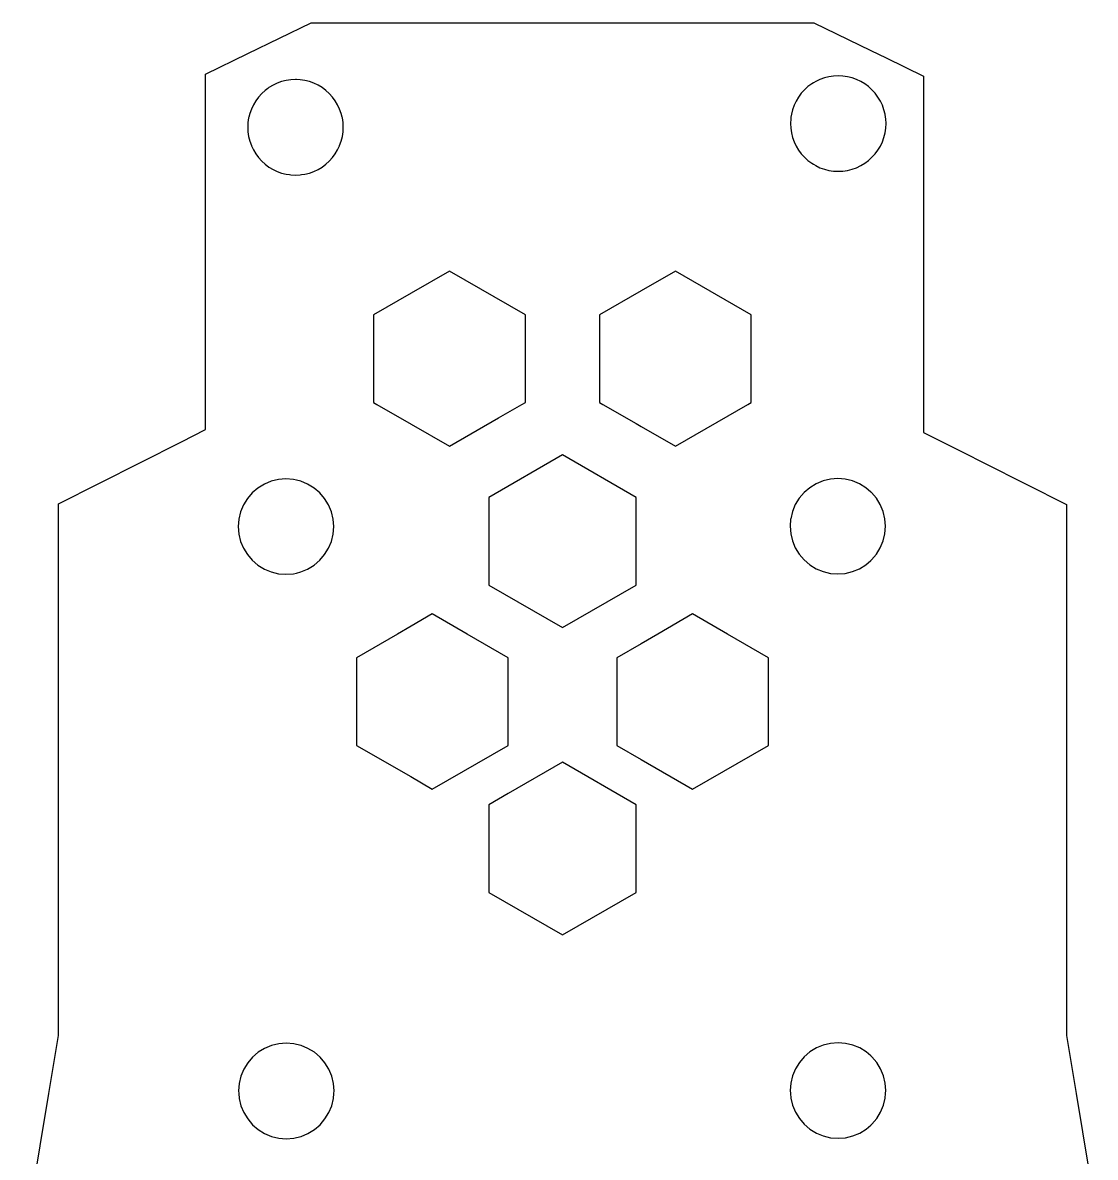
# Model space of a CAD drawing. Extents: x 0.04 to 3.02, y 0.04 to 6.31.
# Drawn here: x 0.773 to 2.278, y 4.715 to 6.308 of the extents above; entities that cross this region are included whole.
import ezdxf

# ---------------------------------------------------------------- set-up
doc = ezdxf.new("R2010")
doc.units = 0
doc.layers.get('0').update_dxf_attribs({"linetype": 'CONTINUOUS'})

msp = doc.modelspace()

# ---------------------------------------------------------------- linework, layer by layer
at = {"color": 1, "const_width": 0.000149}
msp.add_lwpolyline([(0.773004, 4.58436), (0.809679, 4.80453), (0.823242, 4.88618), (0.823242, 5.63249), (0.995822, 5.71951), (1.02962, 5.7366), (1.02962, 6.23551), (1.08881, 6.26449), (1.17757, 6.30783), (1.88346, 6.30783), (1.96338, 6.26878), (1.9846, 6.2584), (2.03733, 6.23264), (2.03733, 5.73264), (2.0664, 5.71799), (2.09343, 5.70437), (2.12283, 5.68951), (2.23779, 5.63151), (2.23779, 4.88618), (2.25142, 4.80453), (2.27826, 4.64328)], dxfattribs=at)
at = {"color": 254}
msp.add_lwpolyline([(0.773004, 4.58436), (0.809679, 4.80453), (0.823242, 4.88618), (0.823242, 5.63249), (0.995822, 5.71951), (1.02962, 5.7366), (1.02962, 6.23551), (1.08881, 6.26449), (1.17757, 6.30783), (1.88346, 6.30783), (1.96338, 6.26878), (1.9846, 6.2584), (2.03733, 6.23264), (2.03733, 5.73264), (2.0664, 5.71799), (2.09343, 5.70437), (2.12283, 5.68951), (2.23779, 5.63151), (2.23779, 4.88618), (2.25142, 4.80453), (2.27826, 4.64328)], dxfattribs=at)
at = {"color": 1, "const_width": 0.000149}
for points in [[(1.16238, 6.09435), (1.16423, 6.09462), (1.16889, 6.09532), (1.17529, 6.0969), (1.18148, 6.09918), (1.18745, 6.10194), (1.19309, 6.10531), (1.19835, 6.10921), (1.20323, 6.11367), (1.20763, 6.11854), (1.21159, 6.12386), (1.21495, 6.12944), (1.21756, 6.13493), (1.21777, 6.13542), (1.21994, 6.1416), (1.22157, 6.14794), (1.22255, 6.15451), (1.22287, 6.16103), (1.22255, 6.16758), (1.22157, 6.17415), (1.2213, 6.17524), (1.21994, 6.18056), (1.21777, 6.18668), (1.21495, 6.19265), (1.21159, 6.19829), (1.20763, 6.20356), (1.20323, 6.20844), (1.19835, 6.21289), (1.19309, 6.21679), (1.18745, 6.22017), (1.18148, 6.22299), (1.17529, 6.22521), (1.16889, 6.22678), (1.16238, 6.22775), (1.15706, 6.22803), (1.15582, 6.22808), (1.14925, 6.22775), (1.14274, 6.22678), (1.13639, 6.22521), (1.13021, 6.22299), (1.12424, 6.22017), (1.1186, 6.21679), (1.11675, 6.21544), (1.11328, 6.21289), (1.1084, 6.20844), (1.104, 6.20356), (1.1001, 6.19829), (1.09673, 6.19265), (1.09391, 6.18668), (1.09169, 6.18056), (1.09033, 6.17524), (1.09006, 6.17415), (1.08914, 6.16758), (1.08881, 6.16103), (1.08914, 6.15451), (1.09006, 6.14794), (1.09169, 6.1416), (1.09391, 6.13542), (1.09413, 6.13493), (1.09673, 6.12944), (1.1001, 6.12386), (1.104, 6.11854), (1.1084, 6.11367), (1.11328, 6.10921), (1.1186, 6.10531), (1.12424, 6.10194), (1.13021, 6.09918), (1.13639, 6.0969), (1.14274, 6.09532), (1.14741, 6.09462), (1.14925, 6.09435), (1.15582, 6.09403), (1.16238, 6.09435)], [(1.98421, 6.1729), (1.98389, 6.17524), (1.98329, 6.17936), (1.98167, 6.18576), (1.97944, 6.192), (1.97667, 6.19792), (1.97325, 6.20356), (1.96935, 6.20882), (1.9649, 6.21371), (1.96338, 6.21511), (1.96001, 6.21815), (1.95475, 6.22206), (1.94911, 6.22542), (1.94319, 6.22825), (1.93696, 6.23047), (1.93061, 6.23204), (1.9241, 6.23307), (1.91754, 6.23335), (1.91097, 6.23307), (1.90446, 6.23204), (1.89806, 6.23047), (1.89187, 6.22825), (1.88596, 6.22542), (1.88276, 6.22353), (1.88026, 6.22206), (1.875, 6.21815), (1.87011, 6.21371), (1.86572, 6.20882), (1.86182, 6.20356), (1.8584, 6.19792), (1.85558, 6.192), (1.8534, 6.18576), (1.85178, 6.17936), (1.85118, 6.17524), (1.85081, 6.1729), (1.85053, 6.16635), (1.85081, 6.15972), (1.85178, 6.15326), (1.8534, 6.14686), (1.85558, 6.14068), (1.8584, 6.13476), (1.86182, 6.12907), (1.86572, 6.12381), (1.87011, 6.11893), (1.875, 6.11453), (1.88026, 6.11062), (1.88276, 6.1091), (1.88596, 6.10721), (1.89187, 6.10439), (1.89806, 6.10215), (1.90446, 6.10058), (1.91097, 6.09961), (1.91754, 6.09928), (1.9241, 6.09961), (1.93061, 6.10058), (1.93696, 6.10215), (1.94319, 6.10439), (1.94911, 6.10721), (1.95475, 6.11062), (1.96001, 6.11453), (1.96338, 6.11751), (1.9649, 6.11893), (1.96935, 6.12381), (1.97325, 6.12907), (1.97667, 6.13476), (1.97944, 6.14068), (1.98167, 6.14686), (1.98329, 6.15326), (1.98421, 6.15972), (1.9846, 6.16635), (1.98421, 6.1729)], [(1.37191, 5.95925), (1.31836, 5.92828), (1.26546, 5.89774), (1.26546, 5.77479), (1.27018, 5.77208), (1.31836, 5.74431), (1.37191, 5.71338), (1.4406, 5.75299), (1.47368, 5.77208), (1.4784, 5.77479), (1.4784, 5.89774), (1.37191, 5.95925)], [(1.68907, 5.95925), (1.64085, 5.93137), (1.58262, 5.89774), (1.58262, 5.77479), (1.58735, 5.77208), (1.63396, 5.74522), (1.64085, 5.74121), (1.68907, 5.71338), (1.79085, 5.77208), (1.79557, 5.77479), (1.79557, 5.89774), (1.68907, 5.95925)], [(1.42708, 5.51839), (1.53049, 5.45871), (1.63396, 5.51839), (1.63396, 5.64133), (1.53049, 5.70107), (1.42708, 5.64133), (1.42708, 5.51839)], [(1.16314, 5.66411), (1.15706, 5.66558), (1.15294, 5.66661), (1.14247, 5.66743), (1.132, 5.66661), (1.12174, 5.66411), (1.11209, 5.6601), (1.10314, 5.65462), (1.09511, 5.64779), (1.08832, 5.63981), (1.08284, 5.63086), (1.07883, 5.62115), (1.07633, 5.61094), (1.07633, 5.61083), (1.07552, 5.60047), (1.07633, 5.59), (1.07883, 5.57981), (1.08284, 5.5701), (1.08832, 5.56114), (1.09511, 5.55317), (1.10314, 5.54633), (1.11209, 5.54085), (1.12174, 5.53683), (1.132, 5.53435), (1.14247, 5.53358), (1.15294, 5.53435), (1.15706, 5.53538), (1.16314, 5.53683), (1.17285, 5.54085), (1.1818, 5.54633), (1.18978, 5.55317), (1.19662, 5.56114), (1.20215, 5.5701), (1.20616, 5.57981), (1.2086, 5.59), (1.20942, 5.60047), (1.2086, 5.61083), (1.2086, 5.61094), (1.20616, 5.62115), (1.20215, 5.63086), (1.19662, 5.63981), (1.18978, 5.64779), (1.1818, 5.65462), (1.17285, 5.6601), (1.16314, 5.66411)], [(1.98301, 5.61149), (1.98058, 5.62169), (1.97657, 5.6314), (1.97108, 5.64035), (1.96425, 5.64839), (1.96338, 5.64908), (1.95632, 5.65517), (1.94732, 5.66064), (1.93767, 5.66465), (1.9274, 5.66715), (1.91694, 5.66797), (1.90647, 5.66715), (1.89626, 5.66465), (1.88656, 5.66064), (1.87761, 5.65517), (1.86963, 5.64839), (1.86279, 5.64035), (1.85726, 5.6314), (1.85325, 5.62169), (1.85081, 5.61149), (1.85075, 5.61083), (1.84999, 5.60101), (1.85081, 5.59056), (1.85325, 5.58035), (1.85726, 5.57064), (1.86279, 5.56168), (1.86963, 5.55365), (1.87761, 5.54688), (1.88656, 5.54139), (1.89626, 5.53738), (1.90647, 5.53489), (1.91694, 5.53407), (1.9274, 5.53489), (1.93767, 5.53738), (1.94732, 5.54139), (1.95632, 5.54688), (1.96338, 5.55296), (1.96425, 5.55365), (1.97108, 5.56168), (1.97657, 5.57064), (1.98058, 5.58035), (1.98301, 5.59056), (1.98383, 5.60101), (1.98301, 5.61149)], [(1.45432, 5.41639), (1.39681, 5.4496), (1.34782, 5.47786), (1.31836, 5.46083), (1.29883, 5.4496), (1.24132, 5.41639), (1.24132, 5.29346), (1.31749, 5.24951), (1.34782, 5.23199), (1.45432, 5.29346), (1.45432, 5.41639)], [(1.81967, 5.41639), (1.76215, 5.4496), (1.71317, 5.47786), (1.66422, 5.4496), (1.64085, 5.43608), (1.60672, 5.41639), (1.60672, 5.29346), (1.64085, 5.27371), (1.71317, 5.23199), (1.81967, 5.29346), (1.81967, 5.41639)], [(1.63396, 5.08703), (1.63396, 5.20996), (1.53049, 5.26969), (1.45432, 5.22569), (1.42708, 5.20996), (1.42708, 5.08703), (1.53049, 5.02735), (1.63396, 5.08703)], [(1.16363, 4.87207), (1.15706, 4.87364), (1.15337, 4.87457), (1.1429, 4.87532), (1.13243, 4.87457), (1.12218, 4.87207), (1.11247, 4.86806), (1.10352, 4.86253), (1.09549, 4.85574), (1.0887, 4.84771), (1.08317, 4.83876), (1.07916, 4.82904), (1.07671, 4.81879), (1.07585, 4.80832), (1.07617, 4.80453), (1.07671, 4.79785), (1.07916, 4.7876), (1.08317, 4.77789), (1.0887, 4.76893), (1.09549, 4.7609), (1.10352, 4.75412), (1.11247, 4.74858), (1.12218, 4.74457), (1.13243, 4.74208), (1.1429, 4.74126), (1.15337, 4.74208), (1.15706, 4.743), (1.16363, 4.74457), (1.17334, 4.74858), (1.18235, 4.75412), (1.19032, 4.7609), (1.1971, 4.76893), (1.20264, 4.77789), (1.20665, 4.7876), (1.20909, 4.79785), (1.20964, 4.80453), (1.20991, 4.80832), (1.20909, 4.81879), (1.20665, 4.82904), (1.20264, 4.83876), (1.1971, 4.84771), (1.19032, 4.85574), (1.18235, 4.86253), (1.17334, 4.86806), (1.16363, 4.87207)], [(1.98346, 4.81933), (1.98101, 4.82958), (1.97694, 4.83931), (1.97151, 4.84831), (1.96463, 4.85628), (1.96338, 4.85736), (1.95665, 4.86307), (1.94769, 4.8686), (1.93799, 4.87261), (1.92774, 4.87506), (1.91726, 4.87587), (1.90679, 4.87506), (1.89654, 4.87261), (1.88683, 4.8686), (1.87788, 4.86307), (1.8699, 4.85628), (1.86301, 4.84831), (1.85758, 4.83931), (1.85351, 4.82958), (1.85107, 4.81933), (1.85026, 4.80886), (1.85058, 4.80453), (1.85107, 4.79839), (1.85351, 4.78814), (1.85758, 4.77843), (1.86301, 4.76947), (1.8699, 4.76144), (1.87788, 4.75467), (1.88683, 4.74914), (1.89654, 4.74511), (1.90679, 4.74268), (1.91726, 4.74181), (1.92774, 4.74268), (1.93799, 4.74511), (1.94769, 4.74914), (1.95665, 4.75467), (1.96338, 4.76042), (1.96463, 4.76144), (1.97151, 4.76947), (1.97694, 4.77843), (1.98101, 4.78814), (1.98346, 4.79839), (1.98394, 4.80453), (1.98426, 4.80886), (1.98346, 4.81933)]]:
    msp.add_lwpolyline(points, close=True, dxfattribs=at)
at = {"color": 254}
for points in [[(1.16238, 6.09435), (1.16423, 6.09462), (1.16889, 6.09532), (1.17529, 6.0969), (1.18148, 6.09918), (1.18745, 6.10194), (1.19309, 6.10531), (1.19835, 6.10921), (1.20323, 6.11367), (1.20763, 6.11854), (1.21159, 6.12386), (1.21495, 6.12944), (1.21756, 6.13493), (1.21777, 6.13542), (1.21994, 6.1416), (1.22157, 6.14794), (1.22255, 6.15451), (1.22287, 6.16103), (1.22255, 6.16758), (1.22157, 6.17415), (1.2213, 6.17524), (1.21994, 6.18056), (1.21777, 6.18668), (1.21495, 6.19265), (1.21159, 6.19829), (1.20763, 6.20356), (1.20323, 6.20844), (1.19835, 6.21289), (1.19309, 6.21679), (1.18745, 6.22017), (1.18148, 6.22299), (1.17529, 6.22521), (1.16889, 6.22678), (1.16238, 6.22775), (1.15706, 6.22803), (1.15582, 6.22808), (1.14925, 6.22775), (1.14274, 6.22678), (1.13639, 6.22521), (1.13021, 6.22299), (1.12424, 6.22017), (1.1186, 6.21679), (1.11675, 6.21544), (1.11328, 6.21289), (1.1084, 6.20844), (1.104, 6.20356), (1.1001, 6.19829), (1.09673, 6.19265), (1.09391, 6.18668), (1.09169, 6.18056), (1.09033, 6.17524), (1.09006, 6.17415), (1.08914, 6.16758), (1.08881, 6.16103), (1.08914, 6.15451), (1.09006, 6.14794), (1.09169, 6.1416), (1.09391, 6.13542), (1.09413, 6.13493), (1.09673, 6.12944), (1.1001, 6.12386), (1.104, 6.11854), (1.1084, 6.11367), (1.11328, 6.10921), (1.1186, 6.10531), (1.12424, 6.10194), (1.13021, 6.09918), (1.13639, 6.0969), (1.14274, 6.09532), (1.14741, 6.09462), (1.14925, 6.09435), (1.15582, 6.09403), (1.16238, 6.09435)], [(1.98421, 6.1729), (1.98389, 6.17524), (1.98329, 6.17936), (1.98167, 6.18576), (1.97944, 6.192), (1.97667, 6.19792), (1.97325, 6.20356), (1.96935, 6.20882), (1.9649, 6.21371), (1.96338, 6.21511), (1.96001, 6.21815), (1.95475, 6.22206), (1.94911, 6.22542), (1.94319, 6.22825), (1.93696, 6.23047), (1.93061, 6.23204), (1.9241, 6.23307), (1.91754, 6.23335), (1.91097, 6.23307), (1.90446, 6.23204), (1.89806, 6.23047), (1.89187, 6.22825), (1.88596, 6.22542), (1.88276, 6.22353), (1.88026, 6.22206), (1.875, 6.21815), (1.87011, 6.21371), (1.86572, 6.20882), (1.86182, 6.20356), (1.8584, 6.19792), (1.85558, 6.192), (1.8534, 6.18576), (1.85178, 6.17936), (1.85118, 6.17524), (1.85081, 6.1729), (1.85053, 6.16635), (1.85081, 6.15972), (1.85178, 6.15326), (1.8534, 6.14686), (1.85558, 6.14068), (1.8584, 6.13476), (1.86182, 6.12907), (1.86572, 6.12381), (1.87011, 6.11893), (1.875, 6.11453), (1.88026, 6.11062), (1.88276, 6.1091), (1.88596, 6.10721), (1.89187, 6.10439), (1.89806, 6.10215), (1.90446, 6.10058), (1.91097, 6.09961), (1.91754, 6.09928), (1.9241, 6.09961), (1.93061, 6.10058), (1.93696, 6.10215), (1.94319, 6.10439), (1.94911, 6.10721), (1.95475, 6.11062), (1.96001, 6.11453), (1.96338, 6.11751), (1.9649, 6.11893), (1.96935, 6.12381), (1.97325, 6.12907), (1.97667, 6.13476), (1.97944, 6.14068), (1.98167, 6.14686), (1.98329, 6.15326), (1.98421, 6.15972), (1.9846, 6.16635), (1.98421, 6.1729)], [(1.37191, 5.95925), (1.31836, 5.92828), (1.26546, 5.89774), (1.26546, 5.77479), (1.27018, 5.77208), (1.31836, 5.74431), (1.37191, 5.71338), (1.4406, 5.75299), (1.47368, 5.77208), (1.4784, 5.77479), (1.4784, 5.89774), (1.37191, 5.95925)], [(1.68907, 5.95925), (1.64085, 5.93137), (1.58262, 5.89774), (1.58262, 5.77479), (1.58735, 5.77208), (1.63396, 5.74522), (1.64085, 5.74121), (1.68907, 5.71338), (1.79085, 5.77208), (1.79557, 5.77479), (1.79557, 5.89774), (1.68907, 5.95925)], [(1.42708, 5.51839), (1.53049, 5.45871), (1.63396, 5.51839), (1.63396, 5.64133), (1.53049, 5.70107), (1.42708, 5.64133), (1.42708, 5.51839)], [(1.16314, 5.66411), (1.15706, 5.66558), (1.15294, 5.66661), (1.14247, 5.66743), (1.132, 5.66661), (1.12174, 5.66411), (1.11209, 5.6601), (1.10314, 5.65462), (1.09511, 5.64779), (1.08832, 5.63981), (1.08284, 5.63086), (1.07883, 5.62115), (1.07633, 5.61094), (1.07633, 5.61083), (1.07552, 5.60047), (1.07633, 5.59), (1.07883, 5.57981), (1.08284, 5.5701), (1.08832, 5.56114), (1.09511, 5.55317), (1.10314, 5.54633), (1.11209, 5.54085), (1.12174, 5.53683), (1.132, 5.53435), (1.14247, 5.53358), (1.15294, 5.53435), (1.15706, 5.53538), (1.16314, 5.53683), (1.17285, 5.54085), (1.1818, 5.54633), (1.18978, 5.55317), (1.19662, 5.56114), (1.20215, 5.5701), (1.20616, 5.57981), (1.2086, 5.59), (1.20942, 5.60047), (1.2086, 5.61083), (1.2086, 5.61094), (1.20616, 5.62115), (1.20215, 5.63086), (1.19662, 5.63981), (1.18978, 5.64779), (1.1818, 5.65462), (1.17285, 5.6601), (1.16314, 5.66411)], [(1.98301, 5.61149), (1.98058, 5.62169), (1.97657, 5.6314), (1.97108, 5.64035), (1.96425, 5.64839), (1.96338, 5.64908), (1.95632, 5.65517), (1.94732, 5.66064), (1.93767, 5.66465), (1.9274, 5.66715), (1.91694, 5.66797), (1.90647, 5.66715), (1.89626, 5.66465), (1.88656, 5.66064), (1.87761, 5.65517), (1.86963, 5.64839), (1.86279, 5.64035), (1.85726, 5.6314), (1.85325, 5.62169), (1.85081, 5.61149), (1.85075, 5.61083), (1.84999, 5.60101), (1.85081, 5.59056), (1.85325, 5.58035), (1.85726, 5.57064), (1.86279, 5.56168), (1.86963, 5.55365), (1.87761, 5.54688), (1.88656, 5.54139), (1.89626, 5.53738), (1.90647, 5.53489), (1.91694, 5.53407), (1.9274, 5.53489), (1.93767, 5.53738), (1.94732, 5.54139), (1.95632, 5.54688), (1.96338, 5.55296), (1.96425, 5.55365), (1.97108, 5.56168), (1.97657, 5.57064), (1.98058, 5.58035), (1.98301, 5.59056), (1.98383, 5.60101), (1.98301, 5.61149)], [(1.45432, 5.41639), (1.39681, 5.4496), (1.34782, 5.47786), (1.31836, 5.46083), (1.29883, 5.4496), (1.24132, 5.41639), (1.24132, 5.29346), (1.31749, 5.24951), (1.34782, 5.23199), (1.45432, 5.29346), (1.45432, 5.41639)], [(1.81967, 5.41639), (1.76215, 5.4496), (1.71317, 5.47786), (1.66422, 5.4496), (1.64085, 5.43608), (1.60672, 5.41639), (1.60672, 5.29346), (1.64085, 5.27371), (1.71317, 5.23199), (1.81967, 5.29346), (1.81967, 5.41639)], [(1.63396, 5.08703), (1.63396, 5.20996), (1.53049, 5.26969), (1.45432, 5.22569), (1.42708, 5.20996), (1.42708, 5.08703), (1.53049, 5.02735), (1.63396, 5.08703)], [(1.16363, 4.87207), (1.15706, 4.87364), (1.15337, 4.87457), (1.1429, 4.87532), (1.13243, 4.87457), (1.12218, 4.87207), (1.11247, 4.86806), (1.10352, 4.86253), (1.09549, 4.85574), (1.0887, 4.84771), (1.08317, 4.83876), (1.07916, 4.82904), (1.07671, 4.81879), (1.07585, 4.80832), (1.07617, 4.80453), (1.07671, 4.79785), (1.07916, 4.7876), (1.08317, 4.77789), (1.0887, 4.76893), (1.09549, 4.7609), (1.10352, 4.75412), (1.11247, 4.74858), (1.12218, 4.74457), (1.13243, 4.74208), (1.1429, 4.74126), (1.15337, 4.74208), (1.15706, 4.743), (1.16363, 4.74457), (1.17334, 4.74858), (1.18235, 4.75412), (1.19032, 4.7609), (1.1971, 4.76893), (1.20264, 4.77789), (1.20665, 4.7876), (1.20909, 4.79785), (1.20964, 4.80453), (1.20991, 4.80832), (1.20909, 4.81879), (1.20665, 4.82904), (1.20264, 4.83876), (1.1971, 4.84771), (1.19032, 4.85574), (1.18235, 4.86253), (1.17334, 4.86806), (1.16363, 4.87207)], [(1.98346, 4.81933), (1.98101, 4.82958), (1.97694, 4.83931), (1.97151, 4.84831), (1.96463, 4.85628), (1.96338, 4.85736), (1.95665, 4.86307), (1.94769, 4.8686), (1.93799, 4.87261), (1.92774, 4.87506), (1.91726, 4.87587), (1.90679, 4.87506), (1.89654, 4.87261), (1.88683, 4.8686), (1.87788, 4.86307), (1.8699, 4.85628), (1.86301, 4.84831), (1.85758, 4.83931), (1.85351, 4.82958), (1.85107, 4.81933), (1.85026, 4.80886), (1.85058, 4.80453), (1.85107, 4.79839), (1.85351, 4.78814), (1.85758, 4.77843), (1.86301, 4.76947), (1.8699, 4.76144), (1.87788, 4.75467), (1.88683, 4.74914), (1.89654, 4.74511), (1.90679, 4.74268), (1.91726, 4.74181), (1.92774, 4.74268), (1.93799, 4.74511), (1.94769, 4.74914), (1.95665, 4.75467), (1.96338, 4.76042), (1.96463, 4.76144), (1.97151, 4.76947), (1.97694, 4.77843), (1.98101, 4.78814), (1.98346, 4.79839), (1.98394, 4.80453), (1.98426, 4.80886), (1.98346, 4.81933)]]:
    msp.add_lwpolyline(points, close=True, dxfattribs=at)

doc.saveas('drawing.dxf')
